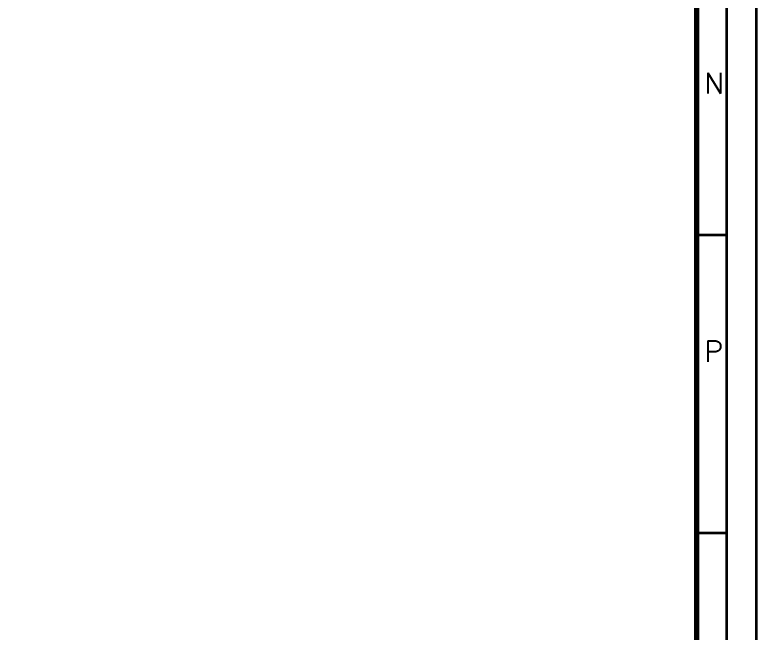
# Model space of a CAD drawing. Header units: millimetres. Extents: x 39335 to 110675, y -13954 to 36506.
# Drawn here: x 103217 to 110675, y -7731 to -1508 of the extents above; entities that cross this region are included whole.
import ezdxf

# ---------------------------------------------------------------- set-up
doc = ezdxf.new("R2010")
doc.units = ezdxf.units.MM
doc.layers.add('M_EQUIP_E7', color=7, linetype='Continuous', lineweight=70)
doc.styles.add('S', font='simplex.shx', dxfattribs={"width": 0.8})

# ---------------------------------------------------------------- blocks, each defined once
blk = doc.blocks.new('A$C4D8E30D3')
at = {"color": 3, "linetype": 'Continuous', "lineweight": 35}
for p, q in [((589, 170.5), (584, 170.5)), ((589, 120.5), (584, 120.5))]:
    blk.add_line(p, q, dxfattribs=at)
for points in [[(594, 0), (-595, 0), (-595, 841), (594, 841)], [(589, 5), (-580, 5), (-580, 836), (589, 836)]]:
    blk.add_lwpolyline(points, close=True, dxfattribs=at)
at = {"color": 7, "linetype": 'Continuous', "lineweight": 70}
blk.add_lwpolyline([(584, 10), (-575, 10), (-575, 831), (584, 831)], close=True, dxfattribs=at)
at = {"color": 3, "linetype": 'Continuous', "lineweight": 35, "style": 'S'}
for s, p in [('N', (585.3, 194.21)), ('P', (585.3, 149.23))]:
    blk.add_text(s, height=3.5, dxfattribs=at).set_placement(p)

msp = doc.modelspace()

# ---------------------------------------------------------------- block references
at = {"layer": 'M_EQUIP_E7', "lineweight": 35, "xscale": 60, "yscale": 60, "zscale": 60}
msp.add_blockref('A$C4D8E30D3', (75035, -13954.12), dxfattribs=at)

doc.saveas('drawing.dxf')
